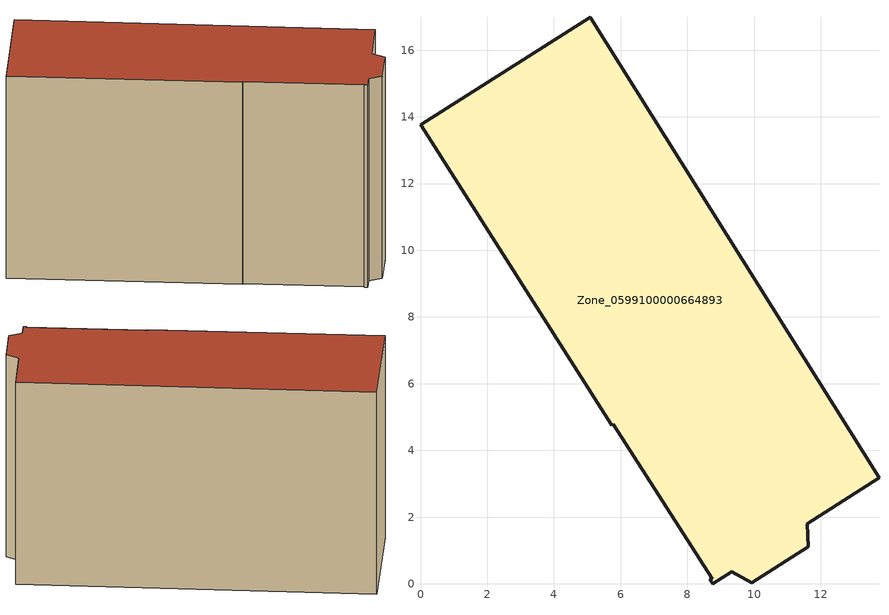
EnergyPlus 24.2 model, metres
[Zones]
Zone_0599100000664893
 floor ground (C_G): 13.74,3.17 11.59,1.8 11.62,1.11 9.93,0.03 9.33,0.36 8.76,0 8.67,0.14 8.74,0.16 5.78,4.79 5.73,4.76 0,13.76 5.09,16.99 z0
 wall outside (C_F): 11.59,1.8 13.74,3.17 5.09,16.99 0,13.76 5.73,4.76 5.78,4.79 8.74,0.16 8.67,0.14 8.76,0 9.33,0.36 9.93,0.03 11.62,1.11 11.59,1.8 z0:10.03
 roof outside (C_R): 5.78,4.79 8.74,0.16 8.67,0.14 8.76,0 9.33,0.36 9.93,0.03 11.62,1.11 11.59,1.8 13.74,3.17 5.09,16.99 0,13.76 5.73,4.76 z10.03
[BUILDING]
Pand.0599100000664893: North Axis=0; Terrain=City; Loads Convergence Tolerance Value=0.04; Temperature Convergence Tolerance Value=0.4; Solar Distribution=FullExterior; Maximum Number of Warmup Days=25; Minimum Number of Warmup Days=1
[Site:Location]
Rotterdam.The.Hague.AP_ZH_NLD Design_Conditions: Latitude=51.96; Longitude=4.45; Time Zone=1; Elevation=-4.5
[SITE:GROUNDTEMPERATURE:BUILDINGSURFACE]
18, 18, 18, 18, 18, 18, 18, 18, 18, 18, 18, 18
[MATERIAL] Thermal Absorptance=0.9; Solar Absorptance=0.7; Visible Absorptance=0.7
Name | Roughness | Thickness | Conductivity | Density | Specific Heat
G.TC.1946 | MediumSmooth | 0.15 | 1 | 540 | 1210
F.TC.1946 | Rough | 0.3 | 0.857143 | 1920 | 840
R.TC.1946 | MediumRough | 0.2 | 0.909091 | 1500 | 1000
[CONSTRUCTION]
C_G: G.TC.1946
C_F: F.TC.1946
C_R: R.TC.1946
[ZONE]
Zone_0599100000664893: Type=1; Multiplier=1; Ceiling Height=Autocalculate; Volume=Autocalculate; Floor Area=autocalculate; Part of Total Floor Area=Yes
[ZONEINFILTRATION:DESIGNFLOWRATE]
Infil_Zone_0599100000664893: Zone or ZoneList or Space or SpaceList=Zone_0599100000664893; Schedule=AlwaysOn; Design Flow Rate Calculation Method=Flow/Area; Flow Rate per Floor Area=0.003; Constant Term Coefficient=1; Temperature Term Coefficient=0; Velocity Term Coefficient=0; Velocity Squared Term Coefficient=0
[HVACTEMPLATE:ZONE:IDEALLOADSAIRSYSTEM]
Zone_0599100000664893: Maximum Heating Supply Air Temperature=50; Minimum Cooling Supply Air Temperature=13; Maximum Heating Supply Air Humidity Ratio=0.0156; Minimum Cooling Supply Air Humidity Ratio=0.0077; Heating Limit=NoLimit; Cooling Limit=NoLimit; Dehumidification Control Type=ConstantSensibleHeatRatio; Cooling Sensible Heat Ratio=0.7; Dehumidification Setpoint=60; Humidification Control Type=None; Humidification Setpoint=30; Outdoor Air Method=None; Outdoor Air Flow Rate per Person=0.00944; Outdoor Air Flow Rate per Zone Floor Area=0; Outdoor Air Flow Rate per Zone=0; Demand Controlled Ventilation Type=None; Outdoor Air Economizer Type=NoEconomizer; Heat Recovery Type=None; Sensible Heat Recovery Effectiveness=0.7; Latent Heat Recovery Effectiveness=0.65
[ZONECONTROL:THERMOSTAT]
ThermostatControl_Zone_0599100000664893: Zone or ZoneList=Zone_0599100000664893; Control Type Schedule=DualSetpointControlType; Control 1=Thermostat_Zone_0599100000664893; Temperature Difference Between Cutout And Setpoint=0
[THERMOSTATSETPOINT:DUALSETPOINT]
Thermostat_Zone_0599100000664893: Heating Setpoint Temperature Schedule=HeatingSetpoint_Zone_0599100000664893; Cooling Setpoint Temperature Schedule=CoolingSetpoint_Zone_0599100000664893
[SCHEDULE:COMPACT]
HeatingSetpoint_Zone_0599100000664893: Through: 12/31, For: AllDays, Until: 24:00, 21
CoolingSetpoint_Zone_0599100000664893: Through: 12/31, For: AllDays, Until: 24:00, 24
DualSetpointControlType: Through: 12/31, For: AllDays, Until: 24:00, 4
AlwaysOn: Through: 12/31, For: AllDays, Until: 24:00, 1
